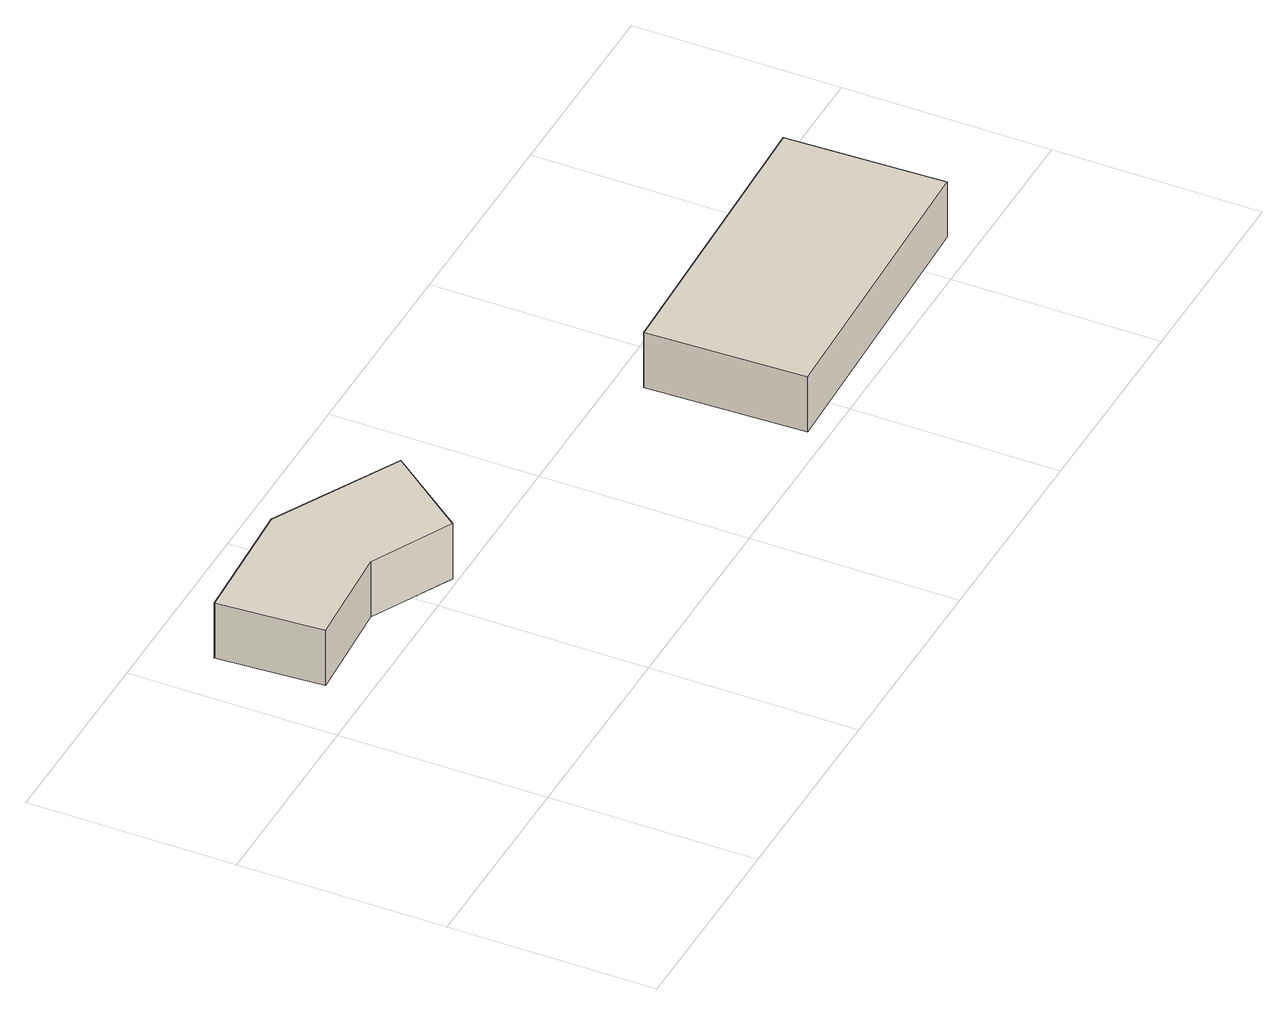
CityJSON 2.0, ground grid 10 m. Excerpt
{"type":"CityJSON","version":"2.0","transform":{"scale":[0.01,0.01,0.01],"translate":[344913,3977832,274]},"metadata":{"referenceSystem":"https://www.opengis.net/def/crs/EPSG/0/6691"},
"CityObjects":{
"building1":{"type":"Building","attributes":{"measuredHeight":3},"geometry":[{"type":"Solid","lod":"1","boundaries":[[[[0,1,2,3,4,5]],[[4,6,7,5]],[[3,8,6,4]],[[2,9,8,3]],[[1,10,9,2]],[[0,11,10,1]],[[5,7,11,0]],[[6,8,9,10,11,7]]]]}]},
"building2":{"type":"Building","attributes":{"measuredHeight":3},"geometry":[{"type":"Solid","lod":"1","boundaries":[[[[12,13,14,15]],[[14,16,17,15]],[[13,18,16,14]],[[12,19,18,13]],[[15,17,19,12]],[[16,18,19,17]]]]}]}
},
"vertices":[
[1310,1325,166],[1009,935,166],[617,1136,166],[104,1104,166],[70,1616,166],[701,1648,166],[70,1616,466],[701,1648,466],[104,1104,466],[617,1136,466],[1009,935,466],[1310,1325,466],
[4236,910,1],[4261,143,1],[2778,95,1],[2753,862,1],[2778,95,301],[2753,862,301],[4261,143,301],[4236,910,301]
]}
